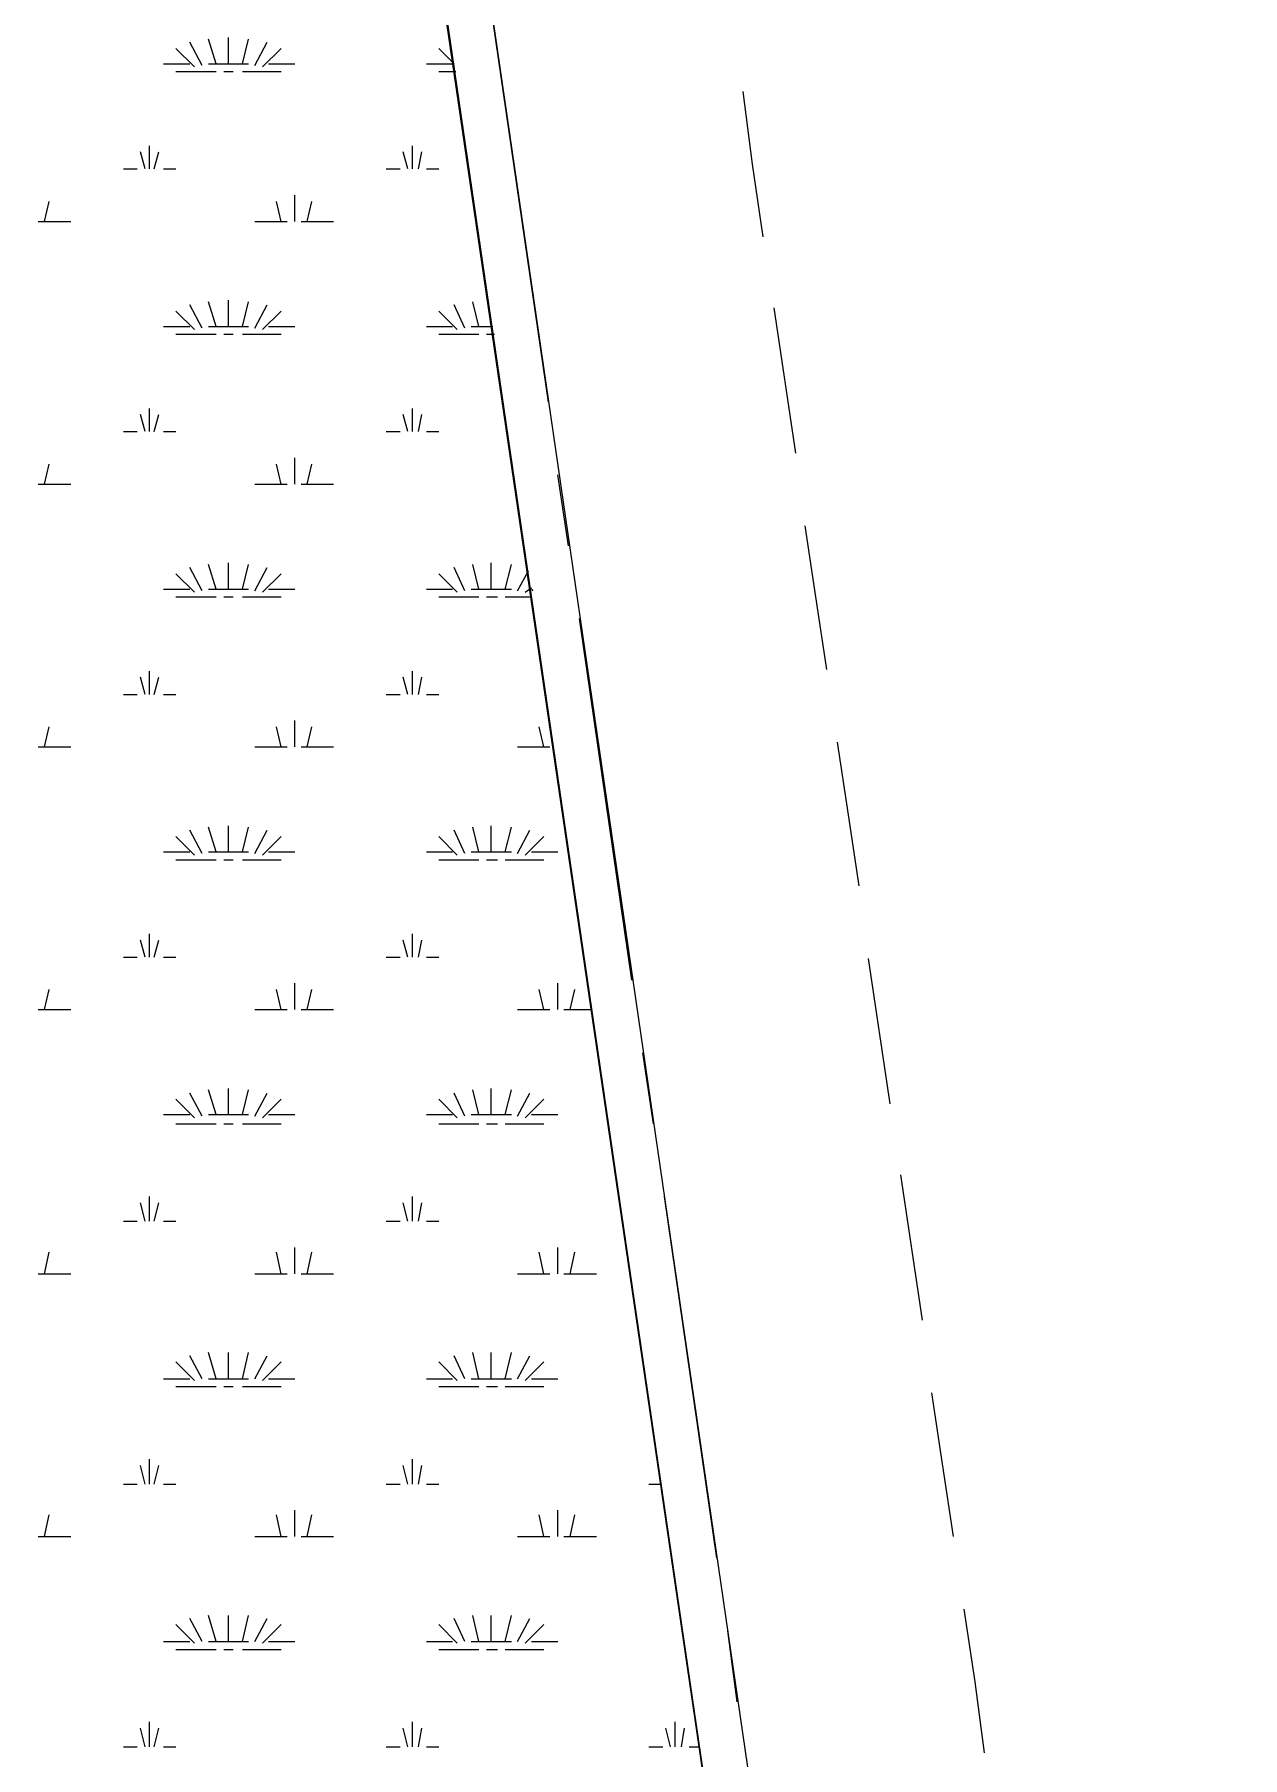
# Model space of a CAD drawing. Header units: millimetres. Extents: x -15161 to 10473752, y -72817 to 33960.
# Drawn here: x 76678.4 to 77009.3, y -47766.8 to -47294.7 of the extents above; entities that cross this region are included whole.
import ezdxf
from ezdxf import colors
from ezdxf.entities.mleader import LeaderData, LeaderLine
from ezdxf.enums import TextEntityAlignment as Align
from ezdxf.math import Vec2, Vec3

# ---------------------------------------------------------------- set-up
doc = ezdxf.new("R2010")
doc.units = ezdxf.units.MM
doc.layers.add('PDF_幾何圖形', color=7, linetype='Continuous')
doc.styles.get("Standard").update_dxf_attribs({"font": 'arial.ttf'})

# ---------------------------------------------------------------- blocks, each defined once
blk = doc.blocks.new('建築底圖1140116')
at = {"layer": 'PDF_幾何圖形', "lineweight": 0}
for points in [[(1415.19, -25919.52), (2062.99, -25836.11), (2419.5, -25366.56), (1987.63, -22416.29), (1789.9, -22445.5), (1711.57, -21908.2), (1723.42, -21908.2), (1800.06, -22431.53), (1997.79, -22402.74), (2226.85, -23962.98), (2431.77, -25369.52), (2069.34, -25847.54), (1416.88, -25931.8)], [(2244.21, -24082.38), (2226.85, -23962.98), (2216.26, -23893.11), (2209.06, -23843.58)], [(2147.25, -23990.5), (2142.17, -23985.42)], [(2149.37, -23990.07), (2145.98, -23983.72)], [(2153.18, -23989.65), (2151.06, -23982.88)], [(2156.56, -23989.65), (2156.56, -23982.45)], [(2160.37, -23989.65), (2162.07, -23982.88)], [(2163.76, -23990.07), (2167.15, -23983.72)], [(2165.88, -23990.5), (2170.96, -23985.42)], [(2218.38, -23989.65), (2214.15, -23985.42)], [(2138.78, -23989.65), (2145.98, -23989.65)], [(2142.17, -23991.77), (2153.18, -23991.77)], [(2151.06, -23989.65), (2162.07, -23989.65)], [(2155.29, -23991.77), (2157.83, -23991.77)], [(2160.37, -23991.77), (2170.96, -23991.77)], [(2167.57, -23989.65), (2174.77, -23989.65)], [(2210.76, -23989.65), (2217.96, -23989.65)], [(2214.15, -23991.77), (2218.8, -23991.77)], [(2303.06, -24037.07), (2300.1, -24017.17), (2297.56, -23997.27)], [(2133.7, -24018.44), (2132.43, -24013.78)], [(2134.97, -24018.44), (2134.97, -24012.09)], [(2136.24, -24018.44), (2137.51, -24013.78)], [(2205.68, -24018.44), (2204.41, -24013.78)], [(2206.95, -24018.44), (2206.95, -24012.09)], [(2208.64, -24018.44), (2209.49, -24013.78)], [(2127.77, -24018.44), (2131.58, -24018.44)], [(2138.78, -24018.44), (2142.17, -24018.44)], [(2199.75, -24018.44), (2203.56, -24018.44)], [(2210.76, -24018.44), (2214.15, -24018.44)], [(2106.18, -24032.84), (2107.45, -24027.33)], [(2170.96, -24032.84), (2169.69, -24027.33)], [(2174.77, -24032.84), (2174.77, -24025.64)], [(2178.16, -24032.84), (2179.43, -24027.33)], [(2104.48, -24032.84), (2113.38, -24032.84)], [(2163.76, -24032.84), (2172.65, -24032.84)], [(2176.46, -24032.84), (2185.35, -24032.84)], [(2147.25, -24062.48), (2142.17, -24057.39)], [(2149.37, -24062.05), (2145.98, -24055.7)], [(2153.18, -24061.63), (2151.06, -24054.85)], [(2156.56, -24061.63), (2156.56, -24054.43)], [(2160.37, -24061.63), (2162.07, -24054.85)], [(2163.76, -24062.05), (2167.15, -24055.7)], [(2165.88, -24062.48), (2170.96, -24057.39)], [(2219.23, -24062.48), (2214.15, -24057.39)], [(2221.34, -24062.05), (2218.38, -24055.7)], [(2225.15, -24061.63), (2223.46, -24054.85)], [(2311.95, -24096.35), (2306.02, -24056.55)], [(2138.78, -24061.63), (2145.98, -24061.63)], [(2151.06, -24061.63), (2162.07, -24061.63)], [(2167.57, -24061.63), (2174.77, -24061.63)], [(2210.76, -24061.63), (2217.96, -24061.63)], [(2223.04, -24061.63), (2228.96, -24061.63)], [(2228.54, -24061.63), (2228.54, -24059.51)], [(2142.17, -24063.75), (2153.18, -24063.75)], [(2155.29, -24063.75), (2157.83, -24063.75)], [(2160.37, -24063.75), (2170.96, -24063.75)], [(2214.15, -24063.75), (2225.15, -24063.75)], [(2227.27, -24063.75), (2229.39, -24063.75)], [(2133.7, -24090.42), (2132.43, -24085.76)], [(2134.97, -24090.42), (2134.97, -24084.07)], [(2136.24, -24090.42), (2137.51, -24085.76)], [(2205.68, -24090.42), (2204.41, -24085.76)], [(2206.95, -24090.42), (2206.95, -24084.07)], [(2208.64, -24090.42), (2209.49, -24085.76)], [(2127.77, -24090.42), (2131.58, -24090.42)], [(2138.78, -24090.42), (2142.17, -24090.42)], [(2199.75, -24090.42), (2203.56, -24090.42)], [(2210.76, -24090.42), (2214.15, -24090.42)], [(2106.18, -24104.82), (2107.45, -24099.31)], [(2170.96, -24104.82), (2169.69, -24099.31)], [(2174.77, -24104.82), (2174.77, -24097.62)], [(2178.16, -24104.82), (2179.43, -24099.31)], [(2104.48, -24104.82), (2113.38, -24104.82)], [(2163.76, -24104.82), (2172.65, -24104.82)], [(2176.46, -24104.82), (2185.35, -24104.82)], [(2249.71, -24121.75), (2246.75, -24102.28)], [(2320.42, -24155.62), (2317.46, -24135.72), (2314.49, -24116.25)], [(2149.37, -24134.03), (2145.98, -24127.68)], [(2153.18, -24133.61), (2151.06, -24126.83)], [(2156.56, -24133.61), (2156.56, -24126.41)], [(2160.37, -24133.61), (2162.07, -24126.83)], [(2163.76, -24134.03), (2167.15, -24127.68)], [(2221.34, -24134.03), (2218.38, -24127.68)], [(2225.15, -24133.61), (2223.46, -24126.83)], [(2228.54, -24133.61), (2228.54, -24126.41)], [(2232.35, -24133.61), (2234.05, -24126.83)], [(2235.74, -24134.03), (2238.7, -24128.53)], [(2147.25, -24134.45), (2142.17, -24129.37)], [(2165.88, -24134.45), (2170.96, -24129.37)], [(2219.23, -24134.45), (2214.15, -24129.37)], [(2237.86, -24134.45), (2239.55, -24133.18)], [(2138.78, -24133.61), (2145.98, -24133.61)], [(2142.17, -24135.72), (2153.18, -24135.72)], [(2151.06, -24133.61), (2162.07, -24133.61)], [(2155.29, -24135.72), (2157.83, -24135.72)], [(2160.37, -24135.72), (2170.96, -24135.72)], [(2167.57, -24133.61), (2174.77, -24133.61)], [(2210.76, -24133.61), (2217.96, -24133.61)], [(2214.15, -24135.72), (2225.15, -24135.72)], [(2223.04, -24133.61), (2234.05, -24133.61)], [(2227.27, -24135.72), (2230.24, -24135.72)], [(2232.35, -24135.72), (2239.55, -24135.72)], [(2239.55, -24133.61), (2239.97, -24134.03)], [(2267.07, -24240.73), (2252.68, -24141.65)], [(2134.97, -24162.4), (2134.97, -24156.05)], [(2206.95, -24162.4), (2206.95, -24156.05)], [(2133.7, -24162.4), (2132.43, -24157.74)], [(2136.24, -24162.4), (2137.51, -24157.74)], [(2205.68, -24162.4), (2204.41, -24157.74)], [(2208.64, -24162.4), (2209.49, -24157.74)], [(2127.77, -24162.4), (2131.58, -24162.4)], [(2138.78, -24162.4), (2142.17, -24162.4)], [(2199.75, -24162.4), (2203.56, -24162.4)], [(2210.76, -24162.4), (2214.15, -24162.4)], [(2174.77, -24176.79), (2174.77, -24169.6)], [(2106.18, -24176.79), (2107.45, -24171.29)], [(2170.96, -24176.79), (2169.69, -24171.29)], [(2178.16, -24176.79), (2179.43, -24171.29)], [(2242.94, -24176.79), (2241.67, -24171.29)], [(2329.31, -24214.9), (2326.35, -24195.42), (2323.38, -24175.52)], [(2104.48, -24176.79), (2113.38, -24176.79)], [(2163.76, -24176.79), (2172.65, -24176.79)], [(2176.46, -24176.79), (2185.35, -24176.79)], [(2235.74, -24176.79), (2244.63, -24176.79)], [(2153.18, -24205.59), (2151.06, -24198.81)], [(2156.56, -24205.59), (2156.56, -24198.39)], [(2160.37, -24205.59), (2162.07, -24198.81)], [(2225.15, -24205.59), (2223.46, -24198.81)], [(2228.54, -24205.59), (2228.54, -24198.39)], [(2232.35, -24205.59), (2234.05, -24198.81)], [(2147.25, -24206.43), (2142.17, -24201.35)], [(2149.37, -24206.01), (2145.98, -24199.66)], [(2163.76, -24206.01), (2167.15, -24199.66)], [(2165.88, -24206.43), (2170.96, -24201.35)], [(2219.23, -24206.43), (2214.15, -24201.35)], [(2221.34, -24206.01), (2218.38, -24199.66)], [(2235.74, -24206.01), (2239.13, -24199.66)], [(2237.86, -24206.43), (2242.94, -24201.35)], [(2138.78, -24205.59), (2145.98, -24205.59)], [(2142.17, -24207.7), (2153.18, -24207.7)], [(2151.06, -24205.59), (2162.07, -24205.59)], [(2155.29, -24207.7), (2157.83, -24207.7)], [(2160.37, -24207.7), (2170.96, -24207.7)], [(2167.57, -24205.59), (2174.77, -24205.59)], [(2210.76, -24205.59), (2217.96, -24205.59)], [(2214.15, -24207.7), (2225.15, -24207.7)], [(2223.04, -24205.59), (2234.05, -24205.59)], [(2227.27, -24207.7), (2230.24, -24207.7)], [(2232.35, -24207.7), (2242.94, -24207.7)], [(2239.55, -24205.59), (2246.75, -24205.59)], [(2133.7, -24234.38), (2132.43, -24229.72)], [(2134.97, -24234.38), (2134.97, -24228.03)], [(2136.24, -24234.38), (2137.51, -24229.72)], [(2205.68, -24234.38), (2204.41, -24229.72)], [(2206.95, -24234.38), (2206.95, -24228.03)], [(2208.64, -24234.38), (2209.49, -24229.72)], [(2127.77, -24234.38), (2131.58, -24234.38)], [(2138.78, -24234.38), (2142.17, -24234.38)], [(2199.75, -24234.38), (2203.56, -24234.38)], [(2210.76, -24234.38), (2214.15, -24234.38)], [(2337.78, -24274.6), (2331.85, -24234.8)], [(2174.77, -24248.77), (2174.77, -24241.57)], [(2246.75, -24248.77), (2246.75, -24241.57)], [(2106.18, -24248.77), (2107.45, -24243.27)], [(2170.96, -24248.77), (2169.69, -24243.27)], [(2178.16, -24248.77), (2179.43, -24243.27)], [(2242.94, -24248.77), (2241.67, -24243.27)], [(2250.14, -24248.77), (2251.41, -24243.27)], [(2104.48, -24248.77), (2113.38, -24248.77)], [(2163.76, -24248.77), (2172.65, -24248.77)], [(2176.46, -24248.77), (2185.35, -24248.77)], [(2235.74, -24248.77), (2244.63, -24248.77)], [(2248.44, -24248.77), (2256.06, -24248.77)], [(2273, -24280.1), (2270.03, -24260.63)], [(2147.25, -24278.41), (2142.17, -24273.33)], [(2149.37, -24277.99), (2145.98, -24271.64)], [(2153.18, -24277.56), (2151.06, -24270.79)], [(2156.56, -24277.56), (2156.56, -24270.37)], [(2160.37, -24277.56), (2162.07, -24270.79)], [(2163.76, -24277.99), (2167.15, -24271.64)], [(2165.88, -24278.41), (2170.96, -24273.33)], [(2219.23, -24278.41), (2214.15, -24273.33)], [(2221.34, -24277.99), (2218.38, -24271.64)], [(2225.15, -24277.56), (2223.46, -24270.79)], [(2228.54, -24277.56), (2228.54, -24270.37)], [(2232.35, -24277.56), (2234.05, -24270.79)], [(2235.74, -24277.99), (2239.13, -24271.64)], [(2237.86, -24278.41), (2242.94, -24273.33)], [(2138.78, -24277.56), (2145.98, -24277.56)], [(2151.06, -24277.56), (2162.07, -24277.56)], [(2167.57, -24277.56), (2174.77, -24277.56)], [(2210.76, -24277.56), (2217.96, -24277.56)], [(2223.04, -24277.56), (2234.05, -24277.56)], [(2239.55, -24277.56), (2246.75, -24277.56)], [(2142.17, -24280.1), (2153.18, -24280.1)], [(2155.29, -24280.1), (2157.83, -24280.1)], [(2160.37, -24280.1), (2170.96, -24280.1)], [(2214.15, -24280.1), (2225.15, -24280.1)], [(2227.27, -24280.1), (2230.24, -24280.1)], [(2232.35, -24280.1), (2242.94, -24280.1)], [(2346.67, -24333.88), (2340.74, -24294.08)], [(2133.7, -24306.78), (2132.43, -24301.7)], [(2134.97, -24306.78), (2134.97, -24300)], [(2136.24, -24306.78), (2137.51, -24301.7)], [(2205.68, -24306.78), (2204.41, -24301.7)], [(2206.95, -24306.78), (2206.95, -24300)], [(2208.64, -24306.78), (2209.49, -24301.7)], [(2290.36, -24399.08), (2275.96, -24300)], [(2127.77, -24306.78), (2131.58, -24306.78)], [(2138.78, -24306.78), (2142.17, -24306.78)], [(2199.75, -24306.78), (2203.56, -24306.78)], [(2210.76, -24306.78), (2214.15, -24306.78)], [(2106.18, -24321.17), (2107.45, -24315.25)], [(2170.96, -24321.17), (2169.69, -24315.25)], [(2174.77, -24321.17), (2174.77, -24313.98)], [(2178.16, -24321.17), (2179.43, -24315.25)], [(2242.94, -24321.17), (2241.67, -24315.25)], [(2246.75, -24321.17), (2246.75, -24313.98)], [(2250.14, -24321.17), (2251.41, -24315.25)], [(2104.48, -24321.17), (2113.38, -24321.17)], [(2163.76, -24321.17), (2172.65, -24321.17)], [(2176.46, -24321.17), (2185.35, -24321.17)], [(2235.74, -24321.17), (2244.63, -24321.17)], [(2248.44, -24321.17), (2257.33, -24321.17)], [(2147.25, -24350.39), (2142.17, -24345.31)], [(2149.37, -24349.97), (2145.98, -24343.61)], [(2153.18, -24349.97), (2151.06, -24342.77)], [(2156.56, -24349.97), (2156.56, -24342.77)], [(2160.37, -24349.97), (2162.07, -24342.77)], [(2163.76, -24349.97), (2167.15, -24343.61)], [(2165.88, -24350.39), (2170.96, -24345.31)], [(2219.23, -24350.39), (2214.15, -24345.31)], [(2221.34, -24349.97), (2218.38, -24343.61)], [(2225.15, -24349.97), (2223.46, -24342.77)], [(2228.54, -24349.97), (2228.54, -24342.77)], [(2232.35, -24349.97), (2234.05, -24342.77)], [(2235.74, -24349.97), (2239.13, -24343.61)], [(2237.86, -24350.39), (2242.94, -24345.31)], [(2138.78, -24349.97), (2145.98, -24349.97)], [(2151.06, -24349.97), (2162.07, -24349.97)], [(2167.57, -24349.97), (2174.77, -24349.97)], [(2210.76, -24349.97), (2217.96, -24349.97)], [(2223.04, -24349.97), (2234.05, -24349.97)], [(2239.55, -24349.97), (2246.75, -24349.97)], [(2142.17, -24352.08), (2153.18, -24352.08)], [(2155.29, -24352.08), (2157.83, -24352.08)], [(2160.37, -24352.08), (2170.96, -24352.08)], [(2214.15, -24352.08), (2225.15, -24352.08)], [(2227.27, -24352.08), (2230.24, -24352.08)], [(2232.35, -24352.08), (2242.94, -24352.08)], [(2355.14, -24393.15), (2352.18, -24373.25), (2349.21, -24353.78)], [(2133.7, -24378.76), (2132.43, -24373.68)], [(2134.97, -24378.76), (2134.97, -24371.98)], [(2136.24, -24378.76), (2137.51, -24373.68)], [(2205.68, -24378.76), (2204.41, -24373.68)], [(2206.95, -24378.76), (2206.95, -24371.98)], [(2208.64, -24378.76), (2209.49, -24373.68)], [(2127.77, -24378.76), (2131.58, -24378.76)], [(2138.78, -24378.76), (2142.17, -24378.76)], [(2199.75, -24378.76), (2203.56, -24378.76)], [(2210.76, -24378.76), (2214.15, -24378.76)], [(2271.73, -24378.76), (2275.12, -24378.76)], [(2106.18, -24393.15), (2107.45, -24387.23)], [(2170.96, -24393.15), (2169.69, -24387.23)], [(2174.77, -24393.15), (2174.77, -24385.96)], [(2178.16, -24393.15), (2179.43, -24387.23)], [(2242.94, -24393.15), (2241.67, -24387.23)], [(2246.75, -24393.15), (2246.75, -24385.96)], [(2250.14, -24393.15), (2251.41, -24387.23)], [(2104.48, -24393.15), (2113.38, -24393.15)], [(2163.76, -24393.15), (2172.65, -24393.15)], [(2176.46, -24393.15), (2185.35, -24393.15)], [(2235.74, -24393.15), (2244.63, -24393.15)], [(2248.44, -24393.15), (2257.33, -24393.15)], [(2149.37, -24421.94), (2145.98, -24415.59)], [(2153.18, -24421.94), (2151.06, -24414.75)], [(2156.56, -24421.94), (2156.56, -24414.75)], [(2160.37, -24421.94), (2162.07, -24414.75)], [(2163.76, -24421.94), (2167.15, -24415.59)], [(2221.34, -24421.94), (2218.38, -24415.59)], [(2225.15, -24421.94), (2223.46, -24414.75)], [(2228.54, -24421.94), (2228.54, -24414.75)], [(2232.35, -24421.94), (2234.05, -24414.75)], [(2235.74, -24421.94), (2239.13, -24415.59)], [(2363.61, -24452.43), (2361.07, -24432.95), (2358.1, -24413.05)], [(2147.25, -24422.37), (2142.17, -24417.29)], [(2165.88, -24422.37), (2170.96, -24417.29)], [(2219.23, -24422.37), (2214.15, -24417.29)], [(2237.86, -24422.37), (2242.94, -24417.29)], [(2295.86, -24438.46), (2293.32, -24418.98)], [(2138.78, -24421.94), (2145.98, -24421.94)], [(2142.17, -24424.06), (2153.18, -24424.06)], [(2151.06, -24421.94), (2162.07, -24421.94)], [(2155.29, -24424.06), (2157.83, -24424.06)], [(2160.37, -24424.06), (2170.96, -24424.06)], [(2167.57, -24421.94), (2174.77, -24421.94)], [(2210.76, -24421.94), (2217.96, -24421.94)], [(2214.15, -24424.06), (2225.15, -24424.06)], [(2223.04, -24421.94), (2234.05, -24421.94)], [(2227.27, -24424.06), (2230.24, -24424.06)], [(2232.35, -24424.06), (2242.94, -24424.06)], [(2239.55, -24421.94), (2246.75, -24421.94)], [(2134.97, -24450.74), (2134.97, -24443.96)], [(2206.95, -24450.74), (2206.95, -24443.96)], [(2278.93, -24450.74), (2278.93, -24443.96)], [(2133.7, -24450.74), (2132.43, -24445.65)], [(2136.24, -24450.74), (2137.51, -24445.65)], [(2205.68, -24450.74), (2204.41, -24445.65)], [(2208.64, -24450.74), (2209.49, -24445.65)], [(2277.66, -24450.74), (2276.39, -24445.65)], [(2280.62, -24450.74), (2281.47, -24445.65)], [(2127.77, -24450.74), (2131.58, -24450.74)], [(2138.78, -24450.74), (2142.17, -24450.74)], [(2199.75, -24450.74), (2203.56, -24450.74)], [(2210.76, -24450.74), (2214.15, -24450.74)], [(2271.73, -24450.74), (2275.54, -24450.74)], [(2282.74, -24450.74), (2285.7, -24450.74)]]:
    blk.add_lwpolyline(points, dxfattribs=at)
blk.add_lwpolyline([(2126.08, -23358.36), (2088.82, -23358.36), (2088.82, -25158.67), (2389.01, -25158.67)], close=True, dxfattribs=at)
at = {"layer": 'PDF_幾何圖形', "lineweight": 13}
for points in [[(2244.21, -24082.38), (2226.85, -23962.98), (2216.26, -23893.11), (2209.06, -23843.58)], [(2249.71, -24121.75), (2246.75, -24102.28)], [(2267.07, -24240.73), (2252.68, -24141.65)], [(2273, -24280.1), (2270.03, -24260.63)], [(2290.36, -24399.08), (2275.96, -24300)], [(2295.86, -24438.46), (2293.32, -24418.98)]]:
    blk.add_lwpolyline(points, dxfattribs=at)
blk = doc.blocks.new('_DetailCallout')
at = {"color": 0, "linetype": 'ByBlock', "lineweight": -2, "transparency": 16777216}
blk.add_line((8, 0), (-8, 0), dxfattribs=at)
blk.add_circle((0, 0), 8, dxfattribs=at)
at = {"color": 0, "transparency": 16777216}
for tag, p in [('視圖號碼', (0, 1)), ('圖紙號碼', (0, -6))]:
    blk.add_attdef(tag, text='', height=3, dxfattribs=at).set_placement(p, align=Align.CENTER)

msp = doc.modelspace()

# ---------------------------------------------------------------- block references
at = {"color": 2}
msp.add_blockref('建築底圖1140116', (74574.9411, -23313.1136), dxfattribs=at)

# ---------------------------------------------------------------- leaders
at = {"color": 30}
ml = msp.add_multileader_block('Standard', dxfattribs=at)
ml.set_content('_DetailCallout', color=30, scale=15)
ml.set_attribute('視圖號碼', '急速庫', width=0)
ml.set_attribute('圖紙號碼', 'B', width=0)
ml.set_leader_properties()
ml.build(insert=Vec2(0, 0))
ml.multileader.update_dxf_attribs({"leader_type": 0})
ctx = ml.context
ctx.base_point, ctx.plane_origin = Vec3(93372.1061, -47545.9996), Vec3(93492.1061, -47545.9996)
notes = []
notes.append((ctx, [(0, (0, 0, 0), (0, 0), (1, 0), 1, [])]))
ctx.block.insert = Vec3(93492.1061, -47545.9996)
ml = msp.add_multileader_block('Standard', dxfattribs=at)
ml.set_content('_DetailCallout', color=30, scale=15)
ml.set_attribute('視圖號碼', '急速庫', width=0)
ml.set_attribute('圖紙號碼', 'A-2', width=0)
ml.set_leader_properties()
ml.build(insert=Vec2(0, 0))
ml.multileader.update_dxf_attribs({"leader_type": 0})
ctx = ml.context
ctx.base_point, ctx.plane_origin = Vec3(93704.3054, -47545.9996), Vec3(93824.3054, -47545.9996)
notes.append((ctx, [(0, (0, 0, 0), (0, 0), (1, 0), 1, [])]))
ctx.block.insert = Vec3(93824.3054, -47545.9996)
ml = msp.add_multileader_block('Standard', dxfattribs=at)
ml.set_content('_DetailCallout', color=30, scale=15)
ml.set_attribute('視圖號碼', '急速庫', width=0)
ml.set_attribute('圖紙號碼', 'A-1', width=0)
ml.set_leader_properties()
ml.build(insert=Vec2(0, 0))
ml.multileader.update_dxf_attribs({"leader_type": 0})
ctx = ml.context
ctx.base_point, ctx.plane_origin = Vec3(94041.3644, -47545.9996), Vec3(94161.3644, -47545.9996)
notes.append((ctx, [(0, (0, 0, 0), (0, 0), (1, 0), 1, [])]))
ctx.block.insert = Vec3(94161.3644, -47545.9996)
ml = msp.add_multileader_block('Standard', dxfattribs=at)
ml.set_content('_DetailCallout', color=30, scale=15)
ml.set_attribute('視圖號碼', '半成品', width=0)
ml.set_attribute('圖紙號碼', 'B', width=0)
ml.set_leader_properties()
ml.build(insert=Vec2(0, 0))
ml.multileader.update_dxf_attribs({"leader_type": 0})
ctx = ml.context
ctx.base_point, ctx.plane_origin = Vec3(93372.1061, -48769.6603), Vec3(93492.1061, -48769.6603)
notes.append((ctx, [(0, (0, 0, 0), (0, 0), (1, 0), 1, [])]))
ctx.block.insert = Vec3(93492.1061, -48769.6603)
ml = msp.add_multileader_block('Standard', dxfattribs=at)
ml.set_content('_DetailCallout', color=30, scale=15)
ml.set_attribute('視圖號碼', '半成品', width=0)
ml.set_attribute('圖紙號碼', 'A-2', width=0)
ml.set_leader_properties()
ml.build(insert=Vec2(0, 0))
ml.multileader.update_dxf_attribs({"leader_type": 0})
ctx = ml.context
ctx.base_point, ctx.plane_origin = Vec3(93704.3054, -48769.6603), Vec3(93824.3054, -48769.6603)
notes.append((ctx, [(0, (0, 0, 0), (0, 0), (1, 0), 1, [])]))
ctx.block.insert = Vec3(93824.3054, -48769.6603)
ml = msp.add_multileader_block('Standard', dxfattribs=at)
ml.set_content('_DetailCallout', color=30, scale=15)
ml.set_attribute('視圖號碼', '半成品', width=0)
ml.set_attribute('圖紙號碼', 'A-1', width=0)
ml.set_leader_properties()
ml.build(insert=Vec2(0, 0))
ml.multileader.update_dxf_attribs({"leader_type": 0})
ctx = ml.context
ctx.base_point, ctx.plane_origin = Vec3(94041.3644, -48769.6603), Vec3(94161.3644, -48769.6603)
notes.append((ctx, [(0, (0, 0, 0), (0, 0), (1, 0), 1, [])]))
ctx.block.insert = Vec3(94161.3644, -48769.6603)
at = {"color": 54}
ml = msp.add_multileader_block('Standard', dxfattribs=at)
ml.set_content('_DetailCallout', color=54, scale=15)
ml.set_attribute('視圖號碼', '急速庫', width=0)
ml.set_attribute('圖紙號碼', 'A機', width=0)
ml.set_leader_properties()
ml.build(insert=Vec2(0, 0))
ml.multileader.update_dxf_attribs({"leader_type": 0})
ctx = ml.context
ctx.base_point, ctx.plane_origin = Vec3(92864.6909, -48811.8789), Vec3(92984.6909, -48811.8789)
notes.append((ctx, [(0, (0, 0, 0), (0, 0), (1, 0), 1, [])]))
ctx.block.insert = Vec3(92984.6909, -48811.8789)
ml = msp.add_multileader_block('Standard', dxfattribs=at)
ml.set_content('_DetailCallout', color=54, scale=15)
ml.set_attribute('視圖號碼', '半成品', width=0)
ml.set_attribute('圖紙號碼', 'A機', width=0)
ml.set_leader_properties()
ml.build(insert=Vec2(0, 0))
ml.multileader.update_dxf_attribs({"leader_type": 0})
ctx = ml.context
ctx.base_point, ctx.plane_origin = Vec3(92588.6191, -48811.8789), Vec3(92708.6191, -48811.8789)
notes.append((ctx, [(0, (0, 0, 0), (0, 0), (1, 0), 1, [])]))
ctx.block.insert = Vec3(92708.6191, -48811.8789)
ml = msp.add_multileader_block('Standard', dxfattribs=at)
ml.set_content('_DetailCallout', color=54, scale=15)
ml.set_attribute('視圖號碼', '急速庫', width=0)
ml.set_attribute('圖紙號碼', 'B機', width=0)
ml.set_leader_properties()
ml.build(insert=Vec2(0, 0))
ml.multileader.update_dxf_attribs({"leader_type": 0})
ctx = ml.context
ctx.base_point, ctx.plane_origin = Vec3(92864.6909, -49217.4155), Vec3(92984.6909, -49217.4155)
notes.append((ctx, [(0, (0, 0, 0), (0, 0), (1, 0), 1, [])]))
ctx.block.insert = Vec3(92984.6909, -49217.4155)
ml = msp.add_multileader_block('Standard', dxfattribs=at)
ml.set_content('_DetailCallout', color=54, scale=15)
ml.set_attribute('視圖號碼', '半成品', width=0)
ml.set_attribute('圖紙號碼', 'B機', width=0)
ml.set_leader_properties()
ml.build(insert=Vec2(0, 0))
ml.multileader.update_dxf_attribs({"leader_type": 0})
ctx = ml.context
ctx.base_point, ctx.plane_origin = Vec3(92588.6191, -49217.4155), Vec3(92708.6191, -49217.4155)
notes.append((ctx, [(0, (0, 0, 0), (0, 0), (1, 0), 1, [])]))
ctx.block.insert = Vec3(92708.6191, -49217.4155)
at = {"color": 230}
ml = msp.add_multileader_block('Standard', dxfattribs=at)
ml.set_content('_DetailCallout', color=230, scale=15)
ml.set_attribute('視圖號碼', '急速庫', width=0)
ml.set_attribute('圖紙號碼', 'B機', width=0)
ml.set_leader_properties()
ml.build(insert=Vec2(0, 0))
ml.multileader.update_dxf_attribs({"leader_type": 0})
ctx = ml.context
ctx.base_point, ctx.plane_origin = Vec3(92705.7859, -47644.3382), Vec3(92825.7859, -47644.3382)
notes.append((ctx, [(0, (0, 0, 0), (0, 0), (1, 0), 1, [])]))
ctx.block.insert = Vec3(92825.7859, -47644.3382)
ml = msp.add_multileader_block('Standard', dxfattribs=at)
ml.set_content('_DetailCallout', color=230, scale=15)
ml.set_attribute('視圖號碼', '半成品', width=0)
ml.set_attribute('圖紙號碼', 'B機', width=0)
ml.set_leader_properties()
ml.build(insert=Vec2(0, 0))
ml.multileader.update_dxf_attribs({"leader_type": 0})
ctx = ml.context
ctx.base_point, ctx.plane_origin = Vec3(92429.7141, -47644.3382), Vec3(92549.7141, -47644.3382)
notes.append((ctx, [(0, (0, 0, 0), (0, 0), (1, 0), 1, [])]))
ctx.block.insert = Vec3(92549.7141, -47644.3382)
ml = msp.add_multileader_block('Standard', dxfattribs=at)
ml.set_content('_DetailCallout', color=230, scale=15)
ml.set_attribute('視圖號碼', '急速庫', width=0)
ml.set_attribute('圖紙號碼', 'A機', width=0)
ml.set_leader_properties()
ml.build(insert=Vec2(0, 0))
ml.multileader.update_dxf_attribs({"leader_type": 0})
ctx = ml.context
ctx.base_point, ctx.plane_origin = Vec3(92705.7859, -47937.3382), Vec3(92825.7859, -47937.3382)
notes.append((ctx, [(0, (0, 0, 0), (0, 0), (1, 0), 1, [])]))
ctx.block.insert = Vec3(92825.7859, -47937.3382)
ml = msp.add_multileader_block('Standard', dxfattribs=at)
ml.set_content('_DetailCallout', color=230, scale=15)
ml.set_attribute('視圖號碼', '半成品', width=0)
ml.set_attribute('圖紙號碼', 'A機', width=0)
ml.set_leader_properties()
ml.build(insert=Vec2(0, 0))
ml.multileader.update_dxf_attribs({"leader_type": 0})
ctx = ml.context
ctx.base_point, ctx.plane_origin = Vec3(92429.7141, -47937.3382), Vec3(92549.7141, -47937.3382)
notes.append((ctx, [(0, (0, 0, 0), (0, 0), (1, 0), 1, [])]))
ctx.block.insert = Vec3(92549.7141, -47937.3382)
for ctx, leaders in notes:
    for number, flags, end, landing, length, lines in leaders:
        leader = LeaderData()
        leader.index, (leader.has_last_leader_line, leader.has_dogleg_vector, leader.attachment_direction) = number, flags
        leader.last_leader_point, leader.dogleg_vector, leader.dogleg_length = Vec3(end), Vec3(landing), length
        for number, points, colour, breaks in lines:
            line = LeaderLine()
            line.index, line.vertices, line.color, line.breaks = number, Vec3.list(points), colors.encode_raw_color(colour), breaks
            leader.lines.append(line)
        ctx.leaders.append(leader)

doc.saveas('drawing.dxf')
